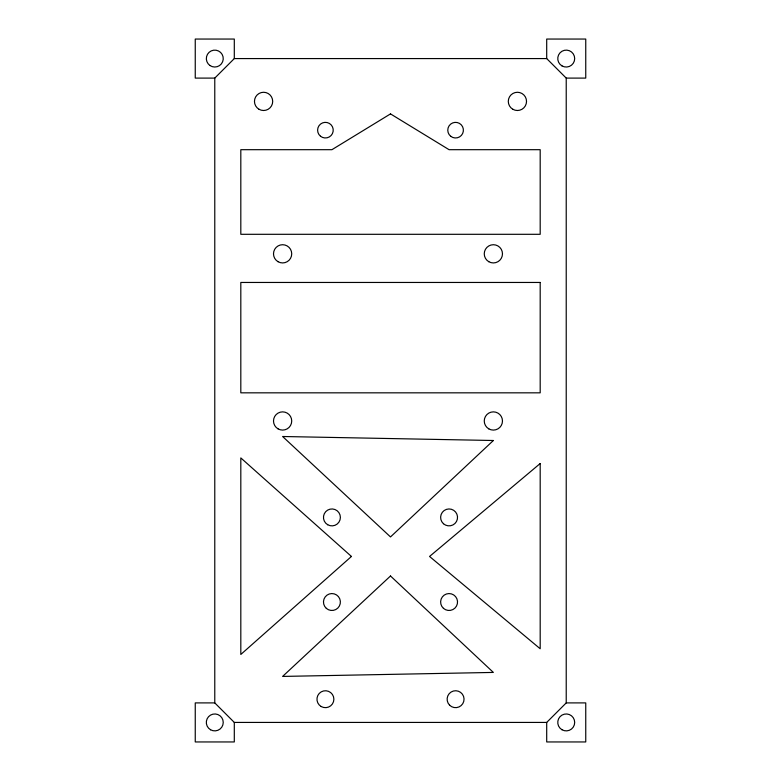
<?xml version="1.0" encoding="UTF-8"?>
<svg xmlns="http://www.w3.org/2000/svg" width="781" height="781" viewBox="0 0 781 781"><rect width="100%" height="100%" fill="white"/><g stroke="black" fill="none" stroke-linecap="round" stroke-linejoin="round"><path stroke-width="1.17" d="M214.775 78.1L234.3 58.575L546.7 58.575L566.225 78.1L566.225 702.9L546.7 722.425L234.3 722.425L214.775 702.9L214.775 78.1L195.25 78.1L195.25 39.05L234.3 39.05L234.3 58.575M566.225 78.1L585.75 78.1L585.75 39.05L546.7 39.05L546.7 58.575M214.775 702.9L195.25 702.9L195.25 741.95L234.3 741.95L234.3 722.425M566.225 702.9L585.75 702.9L585.75 741.95L546.7 741.95L546.7 722.425M493.367 440.504L390.5 536.938L282.615 436.501L493.367 440.504M390.5 575.987L282.615 676.424L493.367 672.421L390.5 575.987M351.45 556.462L240.812 654.468L240.812 457.91L351.45 556.462M540.188 463.524L429.55 556.462L540.188 648.757L540.188 463.524M390.5 113.899L331.925 149.688L240.812 149.688L240.812 234.3L540.188 234.3L540.188 149.688L449.075 149.688L390.5 113.899M540.188 282.458L240.812 282.458L240.812 392.833L540.188 392.833L540.188 282.458M561.998 729.757A8.464 8.464 0 0 0 574.689 722.425A8.464 8.464 0 0 0 561.998 715.093A8.464 8.464 0 0 0 561.998 729.757M259.028 109.281A9.108 9.108 0 0 0 272.696 101.393A9.108 9.108 0 0 0 259.028 93.495A9.108 9.108 0 0 0 259.028 109.281M512.853 109.281A9.108 9.108 0 0 0 526.521 101.393A9.108 9.108 0 0 0 512.853 93.495A9.108 9.108 0 0 0 512.853 109.281M488.808 428.867A9.108 9.108 0 0 0 502.476 420.979A9.108 9.108 0 0 0 488.808 413.09A9.108 9.108 0 0 0 488.808 428.867M278.056 428.867A9.108 9.108 0 0 0 291.723 420.979A9.108 9.108 0 0 0 278.056 413.09A9.108 9.108 0 0 0 278.056 428.867M278.056 261.713A9.108 9.108 0 0 0 291.723 253.825A9.108 9.108 0 0 0 278.056 245.937A9.108 9.108 0 0 0 278.056 261.713M488.808 261.713A9.108 9.108 0 0 0 502.476 253.825A9.108 9.108 0 0 0 488.808 245.937A9.108 9.108 0 0 0 488.808 261.713M209.972 65.526A8.464 8.464 0 0 0 223.22 59.278A8.464 8.464 0 0 0 211.182 50.921A8.464 8.464 0 0 0 209.972 65.526M561.998 65.907A8.464 8.464 0 0 0 574.689 58.575A8.464 8.464 0 0 0 561.998 51.243A8.464 8.464 0 0 0 561.998 65.907M210.548 729.757A8.464 8.464 0 0 0 223.239 722.425A8.464 8.464 0 0 0 210.548 715.093A8.464 8.464 0 0 0 210.548 729.757M443.452 523.729A8.464 8.464 0 0 0 457.363 519.131A8.464 8.464 0 0 0 446.42 509.378A8.464 8.464 0 0 0 443.452 523.729M327.698 524.744A8.464 8.464 0 0 0 340.389 517.413A8.464 8.464 0 0 0 327.698 510.081A8.464 8.464 0 0 0 327.698 524.744M443.452 608.34A8.464 8.464 0 0 0 457.363 603.733A8.464 8.464 0 0 0 446.42 593.99A8.464 8.464 0 0 0 443.452 608.34M326.302 608.34A8.464 8.464 0 0 0 340.213 603.733A8.464 8.464 0 0 0 329.27 593.99A8.464 8.464 0 0 0 326.302 608.34M450.774 136.324A7.81 7.81 0 0 0 463.318 131.257A7.81 7.81 0 0 0 452.658 122.929A7.81 7.81 0 0 0 450.774 136.324M320.503 136.236A7.81 7.81 0 0 0 333.126 131.393A7.81 7.81 0 0 0 322.621 122.871A7.81 7.81 0 0 0 320.503 136.236M321.186 706.532A8.464 8.464 0 0 0 333.877 699.2A8.464 8.464 0 0 0 321.186 691.878A8.464 8.464 0 0 0 321.186 706.532M449.602 705.184A8.464 8.464 0 0 0 463.758 701.397A8.464 8.464 0 0 0 453.39 691.029A8.464 8.464 0 0 0 449.602 705.184"/></g></svg>
